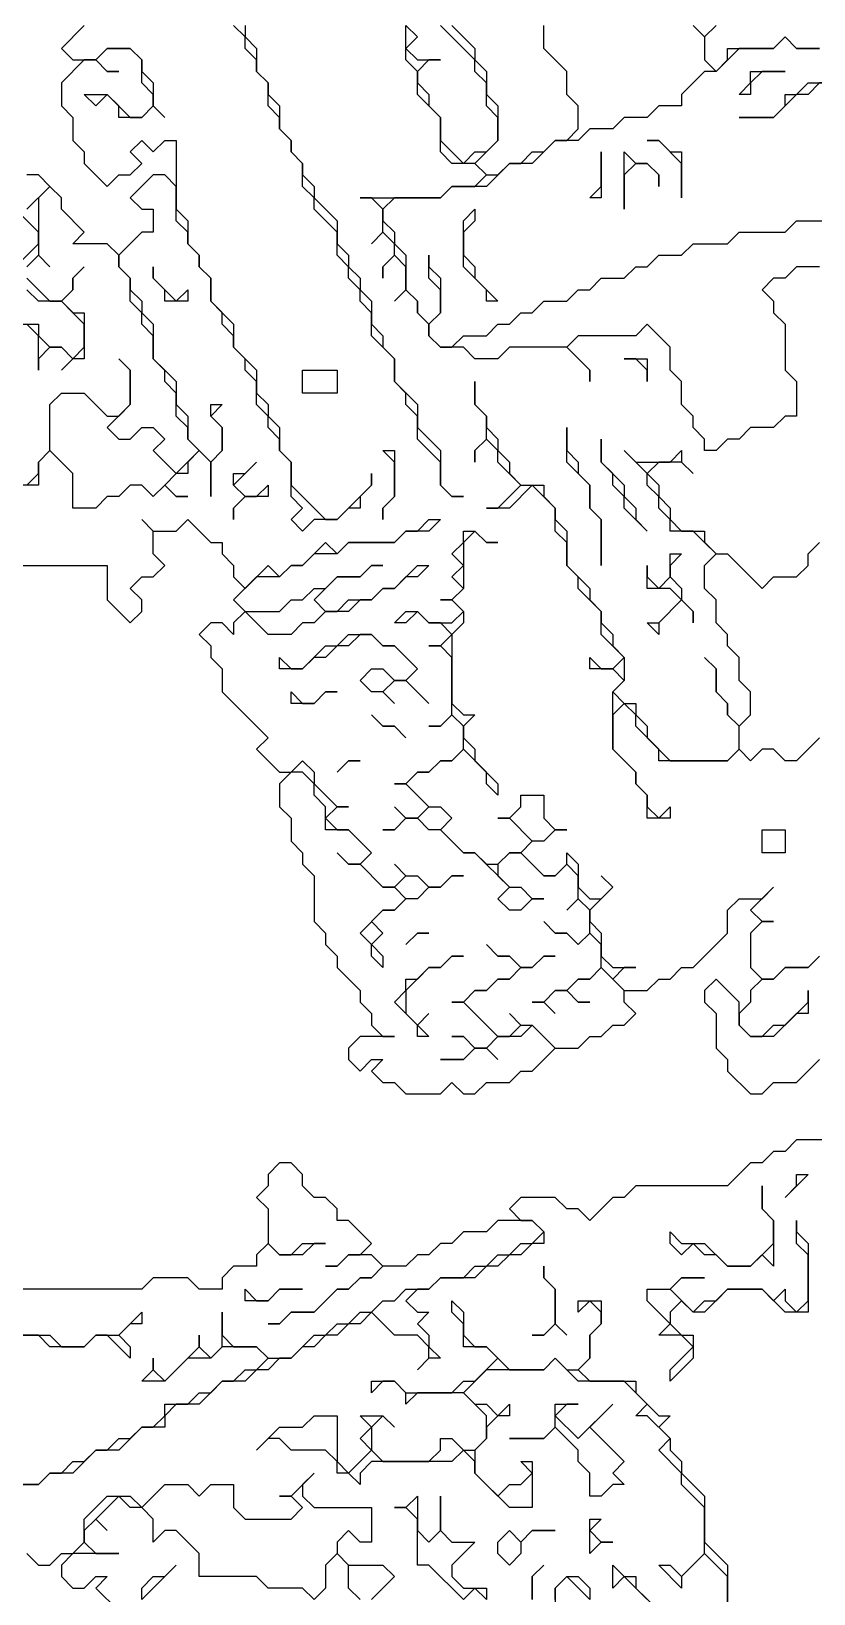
# Model space of a CAD drawing. Header units: metres. Extents: x 0 to 96.9, y 0 to 54.3.
# Drawn here: x 69.74 to 76.55, y 21.15 to 34.75 of the extents above; entities that cross this region are included whole.
import ezdxf

# ---------------------------------------------------------------- set-up
doc = ezdxf.new("R2010")
doc.units = ezdxf.units.M

msp = doc.modelspace()

# ---------------------------------------------------------------- linework, layer by layer
for points in [[(70.2, 34.8), (70, 34.6), (70.1, 34.5), (70.3, 34.5), (70.4, 34.6), (70.6, 34.6), (70.7, 34.5), (70.7, 34.4), (70.8, 34.3), (70.8, 34.1), (70.9, 34), (70.8, 34.1), (70.7, 34), (70.5, 34), (70.5, 34.1), (70.4, 34.2), (70.3, 34.1), (70.2, 34.2), (70.4, 34.2), (70.6, 34), (70.7, 34), (70.8, 34.1), (70.8, 34.2), (70.7, 34.3), (70.7, 34.5), (70.6, 34.6), (70.4, 34.6), (70.3, 34.5), (70.4, 34.4), (70.5, 34.4), (70.4, 34.4), (70.3, 34.5), (70.2, 34.5), (70, 34.3), (70, 34.1), (70.1, 34), (70.1, 33.8), (70.2, 33.7), (70.2, 33.6), (70.4, 33.4), (70.5, 33.5), (70.6, 33.5), (70.7, 33.6), (70.6, 33.7), (70.7, 33.8), (70.8, 33.7), (70.9, 33.8), (71, 33.8), (71, 33.2), (71.1, 33.1), (71.1, 32.9), (71.2, 32.8), (71.2, 32.7), (71.3, 32.6), (71.3, 32.4), (71.5, 32.2), (71.5, 32), (71.7, 31.8), (71.7, 31.6), (71.8, 31.5), (71.8, 31.4), (71.9, 31.3), (71.9, 31.1), (72, 31), (72, 30.8), (72.3, 30.5), (72.4, 30.5), (72.7, 30.8), (72.7, 30.9), (72.7, 30.8), (72.6, 30.7), (72.6, 30.6), (72.5, 30.6), (72.4, 30.5), (72.2, 30.5), (72.1, 30.4), (72, 30.5), (72.1, 30.6), (72, 30.7), (72, 31), (71.9, 31.1), (71.9, 31.2), (71.8, 31.3), (71.8, 31.4), (71.7, 31.5), (71.7, 31.7), (71.6, 31.8), (71.6, 31.9), (71.5, 32), (71.5, 32.1), (71.4, 32.2), (71.4, 32.3), (71.3, 32.4), (71.3, 32.6), (71.2, 32.7), (71.2, 32.8), (71.1, 32.9), (71.1, 33), (71, 33.1), (71, 33.4), (70.9, 33.5), (70.8, 33.5), (70.6, 33.3), (70.7, 33.2), (70.8, 33.2), (70.8, 33), (70.7, 33), (70.5, 32.8), (70.5, 32.7), (70.6, 32.6), (70.6, 32.5), (70.7, 32.4), (70.7, 32.3), (70.8, 32.2), (70.8, 31.9), (71, 31.7), (71, 31.5), (71.1, 31.4), (71.1, 31.2), (71.3, 31), (71.4, 31.1), (71.4, 31.3), (71.3, 31.4), (71.3, 31.5), (71.4, 31.5), (71.3, 31.4), (71.4, 31.3), (71.4, 31.1), (71.3, 31), (71.3, 30.7), (71.3, 31), (71.2, 31.1), (71.1, 31), (71.1, 30.9), (71, 30.9), (70.9, 30.8), (71, 30.7), (71.1, 30.7), (71, 30.7), (70.9, 30.8), (70.8, 30.7), (70.7, 30.8), (70.6, 30.8), (70.5, 30.7), (70.4, 30.7), (70.3, 30.6), (70.1, 30.6), (70.1, 30.9), (69.9, 31.1), (69.8, 31), (69.8, 30.8), (69.5, 30.8)], [(71.6, 34.8), (71.6, 34.7), (71.7, 34.6), (71.7, 34.4), (71.8, 34.3), (71.8, 34.2), (71.9, 34.1), (71.9, 33.9), (72, 33.8), (72, 33.7), (72.1, 33.6), (72.1, 33.5), (72.2, 33.4), (72.2, 33.3), (72.4, 33.1), (72.4, 32.9), (72.5, 32.8), (72.5, 32.7), (72.6, 32.6), (72.6, 32.5), (72.7, 32.4), (72.7, 32.2), (72.8, 32.1), (72.8, 32), (72.9, 31.9), (72.9, 31.7), (73.1, 31.5), (73.1, 31.3), (73.3, 31.1), (73.3, 30.8), (73.4, 30.7), (73.5, 30.7), (73.4, 30.7), (73.3, 30.8), (73.3, 31), (73.1, 31.2), (73.1, 31.4), (73, 31.5), (73, 31.6), (72.9, 31.7), (72.9, 31.9), (72.7, 32.1), (72.7, 32.3), (72.6, 32.4), (72.6, 32.5), (72.5, 32.6), (72.5, 32.7), (72.4, 32.8), (72.4, 33), (72.2, 33.2), (72.2, 33.3), (72.1, 33.4), (72.1, 33.6), (72, 33.7), (72, 33.8), (71.9, 33.9), (71.9, 34), (71.8, 34.1), (71.8, 34.3), (71.7, 34.4), (71.7, 34.5), (71.6, 34.6), (71.6, 34.7), (71.5, 34.8)], [(76.6, 32.7), (76.4, 32.7), (76.3, 32.6), (76.2, 32.6), (76.1, 32.5), (76.2, 32.4), (76.2, 32.3), (76.3, 32.2), (76.3, 31.8), (76.4, 31.7), (76.4, 31.4), (76.3, 31.4), (76.2, 31.3), (76, 31.3), (75.9, 31.2), (75.8, 31.2), (75.7, 31.1), (75.6, 31.1), (75.6, 31.2), (75.5, 31.3), (75.5, 31.4), (75.4, 31.5), (75.4, 31.7), (75.3, 31.8), (75.3, 32), (75.1, 32.2), (75, 32.1), (74.5, 32.1), (74.4, 32), (74.6, 31.8), (74.6, 31.7), (74.6, 31.8), (74.4, 32), (73.9, 32), (73.8, 31.9), (73.6, 31.9), (73.5, 32), (73.3, 32), (73.2, 32.1), (73.2, 32.2), (73.1, 32.3), (73.1, 32.4), (73, 32.5), (72.9, 32.4), (73, 32.5), (73, 32.7), (72.9, 32.8), (72.8, 32.7), (72.8, 32.6), (72.8, 32.7), (72.9, 32.8), (72.9, 32.9), (72.8, 33), (72.7, 32.9), (72.8, 33), (72.8, 33.2), (72.7, 33.3), (72.6, 33.3), (73.3, 33.3), (73.4, 33.4), (73.6, 33.4), (73.7, 33.5), (73.6, 33.6), (73.4, 33.6), (73.3, 33.7), (73.3, 34), (73.1, 34.2), (73.1, 34.4), (73, 34.5), (73, 34.8), (73.1, 34.7), (73, 34.6), (73.1, 34.5), (73.3, 34.5), (73.2, 34.5), (73.1, 34.4), (73.1, 34.3), (73.2, 34.2), (73.2, 34.1), (73.3, 34), (73.3, 33.8), (73.5, 33.6), (73.6, 33.7), (73.7, 33.7), (73.8, 33.8), (73.8, 34), (73.7, 34.1), (73.7, 34.3), (73.6, 34.4), (73.6, 34.5), (73.3, 34.8)], [(75.7, 34.8), (75.6, 34.7), (75.6, 34.5), (75.7, 34.4), (75.8, 34.5), (75.8, 34.6), (76.2, 34.6), (76.3, 34.7), (76.4, 34.6), (76.6, 34.6), (76.4, 34.6), (76.3, 34.7), (76.2, 34.6), (75.9, 34.6), (75.7, 34.4), (75.6, 34.4), (75.4, 34.2), (75.4, 34.1), (75.2, 34.1), (75.1, 34), (74.9, 34), (74.8, 33.9), (74.6, 33.9), (74.5, 33.8), (74.3, 33.8), (74.1, 33.6), (73.9, 33.6), (73.7, 33.4), (73.4, 33.4), (73.3, 33.3), (72.9, 33.3), (72.8, 33.2), (72.8, 33.1), (72.9, 33), (72.9, 32.9), (73, 32.8), (73, 32.5), (73.1, 32.4), (73.1, 32.3), (73.2, 32.2), (73.3, 32.3), (73.3, 32.5), (73.2, 32.6), (73.2, 32.8), (73.2, 32.7), (73.3, 32.6), (73.3, 32.3), (73.2, 32.2), (73.2, 32.1), (73.3, 32), (73.4, 32), (73.5, 32.1), (73.7, 32.1), (73.8, 32.2), (73.9, 32.2), (74, 32.3), (74.1, 32.3), (74.2, 32.4), (74.4, 32.4), (74.5, 32.5), (74.6, 32.5), (74.7, 32.6), (74.9, 32.6), (75, 32.7), (75.1, 32.7), (75.2, 32.8), (75.4, 32.8), (75.5, 32.9), (75.8, 32.9), (75.9, 33), (76.3, 33), (76.4, 33.1), (76.9, 33.1)], [(73.4, 34.8), (73.6, 34.6), (73.6, 34.5), (73.7, 34.4), (73.7, 34.2), (73.8, 34.1), (73.8, 33.8), (73.6, 33.6), (73.7, 33.5), (73.8, 33.5), (73.9, 33.6), (74, 33.6), (74.1, 33.7), (74.2, 33.7), (74.3, 33.8), (74.4, 33.8), (74.5, 33.9), (74.5, 34.1), (74.4, 34.2), (74.4, 34.4), (74.2, 34.6), (74.2, 34.8)], [(75.5, 34.8), (75.6, 34.7), (75.7, 34.8)], [(69.7, 33.2), (69.9, 33.4), (69.8, 33.5), (69.7, 33.5)], [(69.7, 30.8), (69.8, 30.9), (69.8, 31), (69.9, 31.1), (69.9, 31.5), (70, 31.6), (70.2, 31.6), (70.4, 31.4), (70.5, 31.4), (70.6, 31.5), (70.6, 31.8), (70.5, 31.9), (70.6, 31.8), (70.6, 31.5), (70.4, 31.3), (70.5, 31.2), (70.6, 31.2), (70.7, 31.3), (70.8, 31.3), (70.9, 31.2), (70.8, 31.1), (71, 30.9), (71.2, 31.1), (71.1, 31.2), (71.1, 31.3), (71, 31.4), (71, 31.6), (70.9, 31.7), (70.9, 31.8), (70.8, 31.9), (70.8, 32.1), (70.7, 32.2), (70.7, 32.3), (70.6, 32.4), (70.6, 32.6), (70.5, 32.7), (70.5, 32.8), (70.4, 32.9), (70.1, 32.9), (70.2, 33), (70, 33.2), (70, 33.3), (69.9, 33.4), (69.8, 33.3), (69.8, 32.8), (69.9, 32.7), (69.8, 32.8), (69.7, 32.7)], [(69.6, 32.7), (69.8, 32.9), (69.8, 33), (69.6, 33.2)], [(69.7, 32.6), (69.9, 32.4), (70, 32.4), (70.1, 32.5), (70.1, 32.6), (70.2, 32.7), (70.1, 32.6), (70.1, 32.5), (70, 32.4), (70.1, 32.3), (70.2, 32.3), (70.2, 31.9), (70.1, 31.9), (70, 31.8), (70.1, 31.9), (70, 32), (69.9, 32), (69.8, 31.9), (69.8, 31.8), (69.8, 32.1), (69.7, 32.2)], [(69.6, 32.2), (69.8, 32.2), (69.8, 32.1), (69.9, 32), (70, 32), (70.1, 31.9), (70.2, 32), (70.2, 32.2), (70, 32.4), (69.8, 32.4), (69.7, 32.5)], [(76.6, 28.6), (76.4, 28.4), (76.3, 28.4), (76.2, 28.5), (76.1, 28.5), (76, 28.4), (75.9, 28.5), (75.8, 28.4), (75.2, 28.4), (75.2, 28.5), (75, 28.7), (75, 28.8), (74.9, 28.9), (74.8, 28.8), (74.8, 28.5), (75, 28.3), (75, 28.2), (75.1, 28.1), (75.1, 28), (75.2, 27.9), (75.3, 28), (75.3, 27.9), (75.1, 27.9), (75.1, 28.1), (75, 28.2), (75, 28.3), (74.8, 28.5), (74.8, 29), (74.9, 29.1), (74.8, 29.2), (74.6, 29.2), (74.6, 29.3), (74.7, 29.2), (74.8, 29.2), (74.9, 29.3), (74.7, 29.5), (74.7, 29.7), (74.5, 29.9), (74.5, 30), (74.4, 30.1), (74.4, 30.3), (74.3, 30.4), (74.3, 30.6), (74.1, 30.8), (73.9, 30.6), (73.7, 30.6), (73.8, 30.6), (74, 30.8), (73.8, 31), (73.8, 31.1), (73.7, 31.2), (73.6, 31.1), (73.6, 31), (73.6, 31.1), (73.7, 31.2), (73.7, 31.4), (73.6, 31.5), (73.6, 31.7), (73.6, 31.5), (73.7, 31.4), (73.7, 31.3), (73.8, 31.2), (73.8, 31.1), (73.9, 31), (73.9, 30.9), (74, 30.8), (74.2, 30.8), (74.2, 30.7), (74.3, 30.6), (74.3, 30.5), (74.4, 30.4), (74.4, 30.1), (74.6, 29.9), (74.6, 29.8), (74.7, 29.7), (74.7, 29.6), (74.8, 29.5), (74.8, 29.4), (74.9, 29.3), (74.9, 29.1), (74.8, 29), (74.9, 28.9), (75, 28.9), (75, 28.8), (75.1, 28.7), (75.1, 28.6), (75.3, 28.4), (75.8, 28.4), (75.9, 28.5), (75.9, 28.7), (75.8, 28.8), (75.8, 28.9), (75.7, 29), (75.7, 29.2), (75.6, 29.3), (75.7, 29.2), (75.7, 29), (75.8, 28.9), (75.8, 28.8), (75.9, 28.7), (76, 28.8), (76, 29), (75.9, 29.1), (75.9, 29.3), (75.8, 29.4), (75.8, 29.5), (75.7, 29.6), (75.7, 29.8), (75.6, 29.9), (75.6, 30.1), (75.7, 30.2), (75.5, 30.4), (75.3, 30.4), (75.3, 30.5), (75.2, 30.6), (75.2, 30.7), (75.1, 30.8), (75.1, 30.9), (74.9, 31.1), (75, 31), (75.3, 31), (75.4, 31.1), (75.4, 31), (75.5, 30.9), (75.4, 31), (75.2, 31), (75.1, 30.9), (75.2, 30.8), (75.2, 30.7), (75.3, 30.6), (75.3, 30.5), (75.4, 30.4), (75.6, 30.4), (75.6, 30.3), (75.7, 30.2), (75.8, 30.2), (76.1, 29.9), (76.2, 30), (76.4, 30), (76.5, 30.1), (76.5, 30.2), (76.6, 30.3)], [(69.3, 30.1), (70.4, 30.1), (70.4, 29.8), (70.6, 29.6), (70.7, 29.7), (70.7, 29.8), (70.6, 29.9), (70.7, 30), (70.8, 30), (70.9, 30.1), (70.8, 30.2), (70.8, 30.4), (70.7, 30.5), (70.8, 30.4), (71, 30.4), (71.1, 30.5), (71.3, 30.3), (71.4, 30.3), (71.4, 30.2), (71.5, 30.1), (71.5, 30), (71.6, 29.9), (71.8, 30.1), (71.9, 30), (72, 30.1), (72.1, 30.1), (72.3, 30.3), (72.4, 30.2), (72.5, 30.3), (72.9, 30.3), (73, 30.4), (73.1, 30.4), (73.2, 30.5), (73.3, 30.5), (73.2, 30.4), (73, 30.4), (72.9, 30.3), (72.5, 30.3), (72.4, 30.2), (72.2, 30.2), (72.1, 30.1), (72, 30.1), (71.9, 30), (71.7, 30), (71.5, 29.8), (71.6, 29.7), (71.9, 29.7), (72, 29.8), (72.1, 29.8), (72.2, 29.9), (72.3, 29.9), (72.4, 30), (72.6, 30), (72.7, 30.1), (72.8, 30.1), (72.7, 30.1), (72.6, 30), (72.4, 30), (72.2, 29.8), (72.3, 29.7), (72.4, 29.7), (72.5, 29.8), (72.7, 29.8), (72.8, 29.9), (72.9, 29.9), (73.1, 30.1), (73.2, 30.1), (73.1, 30), (73, 30), (72.9, 29.9), (72.8, 29.9), (72.7, 29.8), (72.6, 29.8), (72.5, 29.7), (72.3, 29.7), (72.2, 29.6), (72.1, 29.6), (72, 29.5), (71.8, 29.5), (71.6, 29.7), (71.5, 29.6), (71.5, 29.5), (71.4, 29.6), (71.3, 29.6), (71.2, 29.5), (71.3, 29.4), (71.3, 29.3), (71.4, 29.2), (71.4, 29), (71.8, 28.6), (71.7, 28.5), (71.9, 28.3), (72, 28.3), (72.1, 28.4), (72.2, 28.3), (72.2, 28.2), (72.4, 28), (72.5, 28), (72.4, 28), (72.3, 27.9), (72.4, 27.8), (72.5, 27.8), (72.7, 27.6), (72.6, 27.5), (72.8, 27.3), (72.9, 27.3), (73, 27.4), (72.9, 27.5), (73, 27.4), (73.1, 27.4), (73.2, 27.3), (73.3, 27.3), (73.4, 27.4), (73.5, 27.4), (73.4, 27.4), (73.3, 27.3), (73.2, 27.3), (73.1, 27.2), (73, 27.2), (72.9, 27.1), (72.8, 27.1), (72.7, 27), (72.8, 26.9), (72.7, 26.8), (72.8, 26.7), (72.8, 26.6), (72.7, 26.7), (72.7, 26.8), (72.6, 26.9), (72.8, 27.1), (72.9, 27.1), (73, 27.2), (72.9, 27.3), (72.8, 27.3), (72.6, 27.5), (72.5, 27.5), (72.4, 27.6), (72.5, 27.5), (72.6, 27.5), (72.7, 27.6), (72.5, 27.8), (72.3, 27.8), (72.3, 28), (72.2, 28.1), (72.2, 28.2), (72.1, 28.3), (72, 28.3), (71.9, 28.2), (71.9, 28), (72, 27.9), (72, 27.7), (72.1, 27.6), (72.1, 27.5), (72.2, 27.4), (72.2, 27), (72.3, 26.9), (72.3, 26.8), (72.4, 26.7), (72.4, 26.6), (72.6, 26.4), (72.6, 26.3), (72.7, 26.2), (72.7, 26.1), (72.8, 26), (72.9, 26), (72.6, 26), (72.5, 25.9), (72.5, 25.8), (72.6, 25.7), (72.7, 25.8), (72.8, 25.8), (72.7, 25.7), (72.8, 25.6), (72.9, 25.6), (73, 25.5), (73.3, 25.5), (73.4, 25.6), (73.5, 25.5), (73.6, 25.5), (73.7, 25.6), (73.9, 25.6), (74, 25.7), (74.1, 25.7), (74.3, 25.9), (74.1, 26.1), (74, 26), (73.8, 26), (73.7, 25.9), (73.8, 25.8), (73.7, 25.9), (73.6, 25.9), (73.5, 25.8), (73.3, 25.8), (73.5, 25.8), (73.6, 25.9), (73.5, 26), (73.4, 26), (73.5, 26), (73.6, 25.9), (73.7, 25.9), (73.8, 26), (73.5, 26.3), (73.4, 26.3), (73.5, 26.3), (73.6, 26.4), (73.7, 26.4), (73.8, 26.5), (73.9, 26.5), (74, 26.6), (73.9, 26.7), (73.8, 26.7), (73.7, 26.8), (73.8, 26.7), (73.9, 26.7), (74, 26.6), (74.1, 26.6), (74.2, 26.7), (74.3, 26.7), (74.2, 26.7), (74.1, 26.6), (74, 26.6), (73.9, 26.5), (73.8, 26.5), (73.7, 26.4), (73.6, 26.4), (73.5, 26.3), (73.8, 26), (73.9, 26), (74, 26.1), (73.9, 26.2), (74, 26.1), (74.1, 26.1), (74.3, 25.9), (74.5, 25.9), (74.6, 26), (74.7, 26), (74.8, 26.1), (74.9, 26.1), (75, 26.2), (74.9, 26.3), (74.9, 26.4), (74.7, 26.6), (74.6, 26.5), (74.5, 26.5), (74.4, 26.4), (74.5, 26.3), (74.6, 26.3), (74.5, 26.3), (74.4, 26.4), (74.3, 26.4), (74.2, 26.3), (74.3, 26.2), (74.2, 26.3), (74.1, 26.3), (74.2, 26.3), (74.3, 26.4), (74.4, 26.4), (74.5, 26.5), (74.6, 26.5), (74.7, 26.6), (74.7, 26.8), (74.6, 26.9), (74.5, 26.8), (74.4, 26.9), (74.3, 26.9), (74.2, 27), (74.3, 26.9), (74.4, 26.9), (74.5, 26.8), (74.6, 26.9), (74.6, 27.1), (74.5, 27.2), (74.4, 27.1), (74.5, 27.2), (74.5, 27.4), (74.4, 27.5), (74.3, 27.4), (74.2, 27.4), (74, 27.6), (73.9, 27.6), (73.8, 27.5), (73.8, 27.4), (73.9, 27.3), (74, 27.3), (74.1, 27.2), (74.2, 27.2), (74.1, 27.2), (74, 27.1), (73.9, 27.1), (73.8, 27.2), (73.9, 27.3), (73.6, 27.6), (73.5, 27.6), (73.3, 27.8), (73.2, 27.8), (73.1, 27.9), (73, 27.9), (72.9, 27.8), (72.8, 27.8), (72.9, 27.8), (73, 27.9), (72.9, 28), (73, 27.9), (73.1, 27.9), (73.2, 28), (73, 28.2), (72.9, 28.2), (73, 28.2), (73.1, 28.3), (73.2, 28.3), (73.3, 28.4), (73.4, 28.4), (73.5, 28.5), (73.5, 28.7), (73.4, 28.8), (73.3, 28.7), (73.2, 28.7), (73.3, 28.7), (73.4, 28.8), (73.4, 29.3), (73.3, 29.4), (73.2, 29.4), (73.3, 29.4), (73.4, 29.5), (73.3, 29.6), (73.2, 29.6), (73.1, 29.7), (73, 29.6), (72.9, 29.6), (73, 29.7), (73.1, 29.7), (73.2, 29.6), (73.4, 29.6), (73.5, 29.7), (73.4, 29.8), (73.3, 29.8), (73.4, 29.8), (73.5, 29.9), (73.4, 30), (73.5, 30.1), (73.4, 30.2), (73.5, 30.3), (73.5, 30.4), (73.6, 30.4), (73.7, 30.3), (73.8, 30.3), (73.7, 30.3), (73.6, 30.4), (73.5, 30.3), (73.5, 29.9), (73.4, 29.8), (73.5, 29.7), (73.5, 29.6), (73.4, 29.5), (73.4, 28.9), (73.5, 28.8), (73.6, 28.8), (73.5, 28.7), (73.5, 28.6), (73.6, 28.5), (73.6, 28.4), (73.8, 28.2), (73.8, 28.1), (73.7, 28.2), (73.7, 28.3), (73.5, 28.5), (73.4, 28.4), (73.3, 28.4), (73.2, 28.3), (73.1, 28.3), (73, 28.2), (73.2, 28), (73.3, 28), (73.4, 27.9), (73.3, 27.8), (73.5, 27.6), (73.6, 27.6), (73.7, 27.5), (73.8, 27.5), (73.9, 27.6), (74, 27.6), (74.1, 27.7), (73.9, 27.9), (73.8, 27.9), (73.9, 27.9), (74, 28), (74, 28.1), (74.2, 28.1), (74.2, 27.9), (74.3, 27.8), (74.4, 27.8), (74.3, 27.8), (74.2, 27.7), (74.1, 27.7), (74, 27.6), (74.2, 27.4), (74.3, 27.4), (74.4, 27.5), (74.4, 27.6), (74.5, 27.5), (74.5, 27.3), (74.6, 27.2), (74.7, 27.2), (74.8, 27.3), (74.7, 27.4), (74.8, 27.3), (74.6, 27.1), (74.6, 27), (74.7, 26.9), (74.7, 26.7), (74.8, 26.6), (75, 26.6), (74.9, 26.6), (74.8, 26.5), (74.9, 26.4), (75.1, 26.4), (75.2, 26.5), (75.3, 26.5), (75.4, 26.6), (75.5, 26.6), (75.8, 26.9), (75.8, 27.1), (75.9, 27.2), (76.1, 27.2), (76.2, 27.3), (76, 27.1), (76.1, 27), (76.2, 27), (76.1, 27), (76, 26.9), (76, 26.6), (76.1, 26.5), (76.2, 26.5), (76.3, 26.6), (76.5, 26.6), (76.6, 26.7)], [(76.6, 26.7), (76.5, 26.6), (76.3, 26.6), (76.2, 26.5), (76.1, 26.5), (76, 26.4), (76, 26.3), (75.9, 26.2), (75.9, 26.1), (76, 26), (76.1, 26), (76.2, 26.1), (76.3, 26.1), (76.5, 26.3), (76.5, 26.4), (76.5, 26.2), (76.4, 26.2), (76.2, 26), (76, 26), (75.9, 26.1), (75.9, 26.3), (75.7, 26.5), (75.6, 26.4), (75.6, 26.3), (75.7, 26.2), (75.7, 25.9), (75.8, 25.8), (75.8, 25.7), (76, 25.5), (76.1, 25.5), (76.2, 25.6), (76.4, 25.6), (76.6, 25.8)], [(76.9, 25.1), (76.4, 25.1), (76.3, 25), (76.2, 25), (76.1, 24.9), (76, 24.9), (75.8, 24.7), (75, 24.7), (74.9, 24.6), (74.8, 24.6), (74.6, 24.4), (74.5, 24.5), (74.4, 24.5), (74.3, 24.6), (74, 24.6), (73.9, 24.5), (74, 24.4), (74.1, 24.4), (74.2, 24.3), (74.2, 24.2), (74.1, 24.2), (74, 24.1), (73.9, 24.1), (73.8, 24), (73.7, 24), (73.6, 23.9), (73.3, 23.9), (73.2, 23.8), (73.1, 23.8), (73, 23.7), (73.1, 23.6), (73.2, 23.6), (73.1, 23.5), (73.2, 23.4), (73.2, 23.3), (73.3, 23.2), (73.2, 23.2), (73.1, 23.1), (73.2, 23.2), (73.2, 23.3), (73.1, 23.4), (72.9, 23.4), (72.7, 23.6), (72.6, 23.5), (72.5, 23.5), (72.4, 23.4), (72.3, 23.4), (72.2, 23.3), (72.1, 23.3), (72, 23.2), (71.9, 23.2), (71.8, 23.1), (71.7, 23.1), (71.6, 23), (71.4, 23), (71.2, 22.8), (71, 22.8), (70.9, 22.7), (70.9, 22.6), (70.7, 22.6), (70.5, 22.4), (70.3, 22.4), (70.1, 22.2), (69.9, 22.2), (69.8, 22.1), (69.6, 22.1)], [(69.6, 22.1), (69.8, 22.1), (69.9, 22.2), (70, 22.2), (70.1, 22.3), (70.2, 22.3), (70.3, 22.4), (70.4, 22.4), (70.5, 22.5), (70.6, 22.5), (70.7, 22.6), (70.8, 22.6), (70.9, 22.7), (70.9, 22.8), (71.1, 22.8), (71.2, 22.9), (71.3, 22.9), (71.4, 23), (71.5, 23), (71.6, 23.1), (71.7, 23.1), (71.8, 23.2), (71.7, 23.3), (71.4, 23.3), (71.3, 23.2), (71.1, 23.2), (70.9, 23), (70.7, 23), (70.8, 23.1), (70.8, 23.2), (70.8, 23.1), (70.9, 23), (71.2, 23.3), (71.2, 23.4), (71.2, 23.3), (71.3, 23.2), (71.4, 23.3), (71.4, 23.6), (71.4, 23.4), (71.5, 23.3), (71.7, 23.3), (71.8, 23.2), (72, 23.2), (72.2, 23.4), (72.3, 23.4), (72.4, 23.5), (72.5, 23.5), (72.6, 23.6), (72.7, 23.6), (72.8, 23.7), (72.9, 23.7), (73, 23.8), (73.2, 23.8), (73.3, 23.9), (73.5, 23.9), (73.6, 24), (73.7, 24), (73.8, 24.1), (73.9, 24.1), (74, 24.2), (74.1, 24.2), (74.2, 24.3), (74.1, 24.4), (73.8, 24.4), (73.7, 24.3), (73.5, 24.3), (73.4, 24.2), (73.3, 24.2), (73.2, 24.1), (73.1, 24.1), (73, 24), (72.8, 24), (72.7, 23.9), (72.6, 23.9), (72.5, 23.8), (72.4, 23.8), (72.2, 23.6), (72, 23.6), (71.9, 23.5), (71.8, 23.5), (71.9, 23.5), (72, 23.6), (72.2, 23.6), (72.4, 23.8), (72.5, 23.8), (72.6, 23.9), (72.7, 23.9), (72.8, 24), (72.7, 24.1), (72.5, 24.1), (72.4, 24), (72.3, 24), (72.4, 24), (72.5, 24.1), (72.6, 24.1), (72.7, 24.2), (72.5, 24.4), (72.4, 24.4), (72.4, 24.5), (72.3, 24.6), (72.2, 24.6), (72.1, 24.7), (72.1, 24.8), (72, 24.9), (71.9, 24.9), (71.8, 24.8), (71.8, 24.7), (71.7, 24.6), (71.8, 24.5), (71.8, 24.2), (71.9, 24.1), (72, 24.1), (72.1, 24.2), (72.3, 24.2), (72.2, 24.2), (72.1, 24.1), (71.9, 24.1), (71.8, 24.2), (71.7, 24.1), (71.7, 24), (71.5, 24), (71.4, 23.9), (71.4, 23.8), (71.2, 23.8), (71.1, 23.9), (70.8, 23.9), (70.7, 23.8), (68.8, 23.8)], [(75.8, 20.8), (75.8, 21.3), (75.6, 21.5), (75.4, 21.3), (75.4, 21.2), (75.2, 21.4), (75.3, 21.4), (75.4, 21.3), (75.6, 21.5), (75.6, 21.9), (75.4, 22.1), (75.4, 22.2), (75.2, 22.4), (75.3, 22.5), (75.1, 22.7), (75, 22.7), (75.1, 22.8), (74.9, 23), (74.5, 23), (74.3, 23.2), (74.2, 23.1), (73.7, 23.1), (73.5, 22.9), (73.6, 22.8), (73.7, 22.8), (73.8, 22.7), (73.9, 22.8), (73.9, 22.7), (73.8, 22.7), (73.7, 22.6), (73.7, 22.5), (73.6, 22.4), (73.6, 22.2), (73.8, 22), (73.9, 22.1), (74, 22.1), (74.1, 22.2), (74, 22.3), (74.1, 22.3), (74.1, 21.9), (73.9, 21.9), (73.6, 22.2), (73.6, 22.3), (73.5, 22.4), (73.4, 22.3), (72.7, 22.3), (72.6, 22.2), (72.6, 22.1), (72.5, 22.2), (72.4, 22.2), (72.4, 22.3), (72.3, 22.4), (72, 22.4), (71.9, 22.5), (71.8, 22.5), (71.7, 22.4), (71.9, 22.6), (72.1, 22.6), (72.2, 22.7), (72.4, 22.7), (72.4, 22.3), (72.5, 22.2), (72.7, 22.4), (72.6, 22.5), (72.7, 22.6), (72.6, 22.7), (72.8, 22.7), (72.9, 22.6), (72.8, 22.7), (72.7, 22.6), (72.7, 22.4), (72.8, 22.3), (73.2, 22.3), (73.3, 22.4), (73.3, 22.5), (73.4, 22.5), (73.5, 22.4), (73.6, 22.4), (73.7, 22.5), (73.7, 22.7), (73.5, 22.9), (73.1, 22.9), (73, 22.8), (73, 22.9), (72.9, 23), (72.8, 23), (72.7, 22.9), (72.7, 23), (72.9, 23), (73, 22.9), (73.4, 22.9), (73.5, 23), (73.6, 23), (73.8, 23.2), (73.7, 23.3), (73.5, 23.3), (73.5, 23.5), (73.4, 23.6), (73.4, 23.7), (73.5, 23.6), (73.5, 23.4), (73.6, 23.3), (73.7, 23.3), (73.9, 23.1), (74.2, 23.1), (74.3, 23.2), (74.4, 23.1), (74.5, 23.1), (74.6, 23.2), (74.6, 23.4), (74.7, 23.5), (74.7, 23.6), (74.6, 23.7), (74.5, 23.6), (74.5, 23.7), (74.7, 23.7), (74.7, 23.5), (74.6, 23.4), (74.6, 23.2), (74.5, 23.1), (74.6, 23), (75, 23), (75, 22.9), (75.2, 22.7), (75.3, 22.7), (75.2, 22.6), (75.3, 22.5), (75.3, 22.4), (75.4, 22.3), (75.4, 22.2), (75.6, 22), (75.6, 21.6), (75.8, 21.4), (75.8, 20.8)], [(69.5, 23.4), (69.9, 23.4), (70, 23.3), (70.2, 23.3), (70.3, 23.4), (70.5, 23.4), (70.7, 23.6), (70.7, 23.5), (70.6, 23.5), (70.5, 23.4), (70.6, 23.3), (70.6, 23.2), (70.4, 23.4), (70.3, 23.4), (70.2, 23.3), (69.9, 23.3), (69.8, 23.4), (69.6, 23.4)], [(69.7, 21.5), (69.8, 21.4), (69.9, 21.4), (70, 21.5), (70.1, 21.5), (70.2, 21.6), (70.2, 21.8), (70.4, 22), (70.6, 22), (70.7, 21.9), (70.9, 22.1), (71.1, 22.1), (71.2, 22), (71.3, 22.1), (71.5, 22.1), (71.5, 21.9), (71.6, 21.8), (72, 21.8), (72.1, 21.9), (72, 22), (71.9, 22), (72, 22), (72.2, 22.2), (72.1, 22.1), (72.1, 22), (72.2, 21.9), (72.7, 21.9), (72.7, 21.6), (72.6, 21.6), (72.5, 21.7), (72.4, 21.6), (72.4, 21.5), (72.5, 21.4), (72.8, 21.4), (72.9, 21.3), (72.7, 21.1)], [(72.6, 21.1), (72.5, 21.2), (72.5, 21.4), (72.4, 21.5), (72.3, 21.4), (72.3, 21.2), (72.2, 21.1), (72.1, 21.2), (71.8, 21.2), (71.7, 21.3), (71.2, 21.3), (71.2, 21.5), (71, 21.7), (70.9, 21.7), (70.8, 21.6), (70.8, 21.8), (70.7, 21.9), (70.6, 21.9), (70.5, 22), (70.3, 21.8), (70.4, 21.7), (70.3, 21.8), (70.2, 21.7), (70.2, 21.6), (70.3, 21.5), (70.5, 21.5), (70.1, 21.5), (70, 21.4), (70, 21.3), (70.1, 21.2), (70.2, 21.2), (70.3, 21.3), (70.4, 21.3), (70.3, 21.2), (70.5, 21)], [(73.7, 21.1), (73.6, 21.2), (73.5, 21.1), (73.2, 21.4), (73.1, 21.4), (73.1, 21.8), (73, 21.9), (72.9, 21.9), (73, 21.9), (73.1, 22), (73.1, 21.7), (73.2, 21.6), (73.3, 21.7), (73.3, 22), (73.3, 21.7), (73.4, 21.6), (73.6, 21.6), (73.4, 21.4), (73.4, 21.3), (73.5, 21.2), (73.7, 21.2), (73.7, 21.1)], [(70.7, 21.1), (70.7, 21.2), (70.8, 21.3), (70.9, 21.3), (71, 21.4), (70.7, 21.1)], [(74.1, 21.1), (74.1, 21.3), (74.2, 21.4), (74.1, 21.3), (74.1, 21.1)], [(74.3, 21.1), (74.3, 21.2), (74.4, 21.3), (74.5, 21.3), (74.6, 21.2), (74.6, 21.1)], [(74.6, 21.1), (74.4, 21.3), (74.3, 21.2), (74.3, 21)]]:
    msp.add_lwpolyline(points)
for points in [[(75.9, 34.2), (76, 34.3), (76, 34.4), (76.3, 34.4), (76.1, 34.4), (76, 34.3), (76, 34.2)], [(75.9, 34), (76.2, 34), (76.3, 34.1), (76.3, 34.2), (76.4, 34.2), (76.5, 34.3), (76.7, 34.3), (76.8, 34.4), (76.8, 34.3), (76.6, 34.3), (76.5, 34.2), (76.4, 34.2), (76.2, 34)], [(75.4, 33.3), (75.4, 33.6), (75.2, 33.8), (75.1, 33.8), (75.2, 33.8), (75.3, 33.7), (75.4, 33.7)], [(74.6, 33.3), (74.7, 33.4), (74.7, 33.7), (74.7, 33.3)], [(74.9, 33.2), (74.9, 33.7), (75, 33.6), (75.1, 33.6), (75.2, 33.5), (75.2, 33.4), (75.2, 33.5), (75.1, 33.6), (75, 33.6), (74.9, 33.5)], [(73.7, 32.4), (73.7, 32.5), (73.5, 32.7), (73.5, 33.1), (73.6, 33.2), (73.6, 33.1), (73.5, 33), (73.5, 32.8), (73.6, 32.7), (73.6, 32.6), (73.8, 32.4)], [(70.9, 32.4), (70.9, 32.5), (70.8, 32.6), (70.8, 32.7), (70.8, 32.6), (71, 32.4), (71.1, 32.5), (71.1, 32.4)], [(75.1, 31.7), (75.1, 31.8), (75, 31.9), (74.9, 31.9), (75.1, 31.9)], [(72.1, 31.6), (72.1, 31.8), (72.4, 31.8), (72.4, 31.6)], [(74.7, 30.1), (74.7, 30.5), (74.6, 30.6), (74.6, 30.8), (74.4, 31), (74.4, 31.3), (74.4, 31.1), (74.5, 31), (74.5, 30.9), (74.6, 30.8), (74.6, 30.6), (74.7, 30.5)], [(75.1, 30.4), (74.9, 30.6), (74.9, 30.7), (74.8, 30.8), (74.8, 30.9), (74.7, 31), (74.7, 31.2), (74.7, 31), (74.9, 30.8), (74.9, 30.7), (75, 30.6), (75, 30.5)], [(72.8, 30.5), (72.8, 30.6), (72.9, 30.7), (72.9, 31), (72.8, 31.1), (72.9, 31.1), (72.9, 30.7), (72.8, 30.6)], [(71.5, 30.5), (71.5, 30.6), (71.6, 30.7), (71.5, 30.8), (71.5, 30.9), (71.6, 30.9), (71.7, 31), (71.5, 30.8), (71.6, 30.7), (71.7, 30.7), (71.8, 30.8), (71.8, 30.7), (71.6, 30.7), (71.5, 30.6)], [(75.2, 29.5), (75.1, 29.6), (75.2, 29.6), (75.4, 29.8), (75.3, 29.9), (75.1, 29.9), (75.1, 30.1), (75.1, 30), (75.2, 29.9), (75.3, 30), (75.3, 30.2), (75.4, 30.2), (75.3, 30.1), (75.3, 30), (75.4, 29.9), (75.4, 29.8), (75.5, 29.7), (75.5, 29.6), (75.5, 29.7), (75.4, 29.8), (75.2, 29.6)], [(72.9, 28.9), (72.8, 29), (72.7, 29), (72.6, 29.1), (72.7, 29.2), (72.8, 29.2), (72.9, 29.1), (73, 29.1), (73.1, 29.2), (72.9, 29.4), (72.8, 29.4), (72.7, 29.5), (72.6, 29.5), (72.5, 29.4), (72.4, 29.4), (72.3, 29.3), (72.2, 29.3), (72.1, 29.2), (71.9, 29.2), (71.9, 29.3), (72, 29.2), (72.1, 29.2), (72.3, 29.4), (72.4, 29.4), (72.5, 29.5), (72.7, 29.5), (72.8, 29.4), (72.9, 29.4), (73.1, 29.2), (73, 29.1), (73.2, 28.9), (73, 29.1), (72.9, 29.1), (72.8, 29)], [(72, 28.9), (72, 29), (72.1, 28.9), (72.2, 28.9), (72.3, 29), (72.4, 29), (72.3, 29), (72.2, 28.9)], [(73, 28.6), (72.9, 28.7), (72.8, 28.7), (72.7, 28.8), (72.8, 28.7), (72.9, 28.7)], [(72.4, 28.3), (72.5, 28.4), (72.6, 28.4), (72.5, 28.4)], [(76.1, 27.6), (76.1, 27.8), (76.3, 27.8), (76.3, 27.6)], [(73, 26.8), (73.1, 26.9), (73.2, 26.9), (73.1, 26.9)], [(73.1, 26), (73.1, 26.1), (72.9, 26.3), (73, 26.4), (73, 26.5), (73.1, 26.5), (73.2, 26.6), (73.3, 26.6), (73.4, 26.7), (73.5, 26.7), (73.4, 26.7), (73.3, 26.6), (73.2, 26.6), (73, 26.4), (73, 26.2), (73.1, 26.1), (73.2, 26.2), (73.1, 26.1), (73.2, 26)], [(76.3, 24.6), (76.4, 24.7), (76.4, 24.8), (76.5, 24.8)], [(75.8, 24), (75.7, 24.1), (75.6, 24.1), (75.5, 24.2), (75.4, 24.1), (75.3, 24.2), (75.3, 24.3), (75.4, 24.2), (75.6, 24.2), (75.8, 24), (76, 24), (76.2, 24.2), (76.2, 24.4), (76.1, 24.5), (76.1, 24.7), (76.1, 24.5), (76.2, 24.4), (76.2, 24), (76.1, 24.1), (76, 24)], [(75.3, 23), (75.3, 23.1), (75.5, 23.3), (75.4, 23.4), (75.2, 23.4), (75.3, 23.5), (75.1, 23.7), (75.1, 23.8), (75.3, 23.8), (75.4, 23.9), (75.6, 23.9), (75.4, 23.9), (75.3, 23.8), (75.5, 23.6), (75.6, 23.7), (75.7, 23.7), (75.8, 23.8), (76.1, 23.8), (76.2, 23.7), (76.3, 23.8), (76.3, 23.7), (76.4, 23.6), (76.5, 23.7), (76.5, 24.1), (76.4, 24.2), (76.4, 24.4), (76.4, 24.3), (76.5, 24.2), (76.5, 23.6), (76.3, 23.6), (76.1, 23.8), (75.8, 23.8), (75.6, 23.6), (75.5, 23.6), (75.4, 23.7), (75.3, 23.6), (75.3, 23.5), (75.4, 23.4), (75.5, 23.4), (75.5, 23.2)], [(74.1, 23.4), (74.2, 23.4), (74.3, 23.5), (74.3, 23.8), (74.2, 23.9), (74.2, 24), (74.2, 23.9), (74.3, 23.8), (74.3, 23.5), (74.4, 23.4), (74.3, 23.5), (74.2, 23.4)], [(71.6, 23.7), (71.6, 23.8), (71.7, 23.7), (71.8, 23.7), (71.9, 23.8), (72.1, 23.8), (71.9, 23.8), (71.8, 23.7)], [(74.6, 22), (74.6, 22.2), (74.5, 22.3), (74.5, 22.4), (74.3, 22.6), (74.2, 22.5), (73.9, 22.5), (74.2, 22.5), (74.3, 22.6), (74.3, 22.8), (74.5, 22.8), (74.4, 22.8), (74.3, 22.7), (74.5, 22.5), (74.8, 22.8), (74.6, 22.6), (74.9, 22.3), (74.8, 22.2), (74.9, 22.1), (74.8, 22.1), (74.7, 22)], [(74.6, 21.5), (74.6, 21.8), (74.7, 21.8), (74.6, 21.7), (74.7, 21.6), (74.8, 21.6), (74.7, 21.6)], [(73.9, 21.4), (73.8, 21.5), (73.8, 21.6), (73.9, 21.7), (74, 21.6), (74.1, 21.7), (74.3, 21.7), (74.1, 21.7), (74, 21.6), (74, 21.5)], [(74.9, 20.7), (74.9, 20.8), (75, 20.9), (75.1, 20.8), (75.2, 20.9), (75.2, 21), (74.9, 21.3), (74.8, 21.2), (74.8, 21.4), (74.9, 21.3), (75, 21.3), (75, 21.2), (75.2, 21), (75.2, 20.8), (75.1, 20.8), (75, 20.9), (74.9, 20.8)]]:
    msp.add_lwpolyline(points, close=True)

doc.saveas('drawing.dxf')
